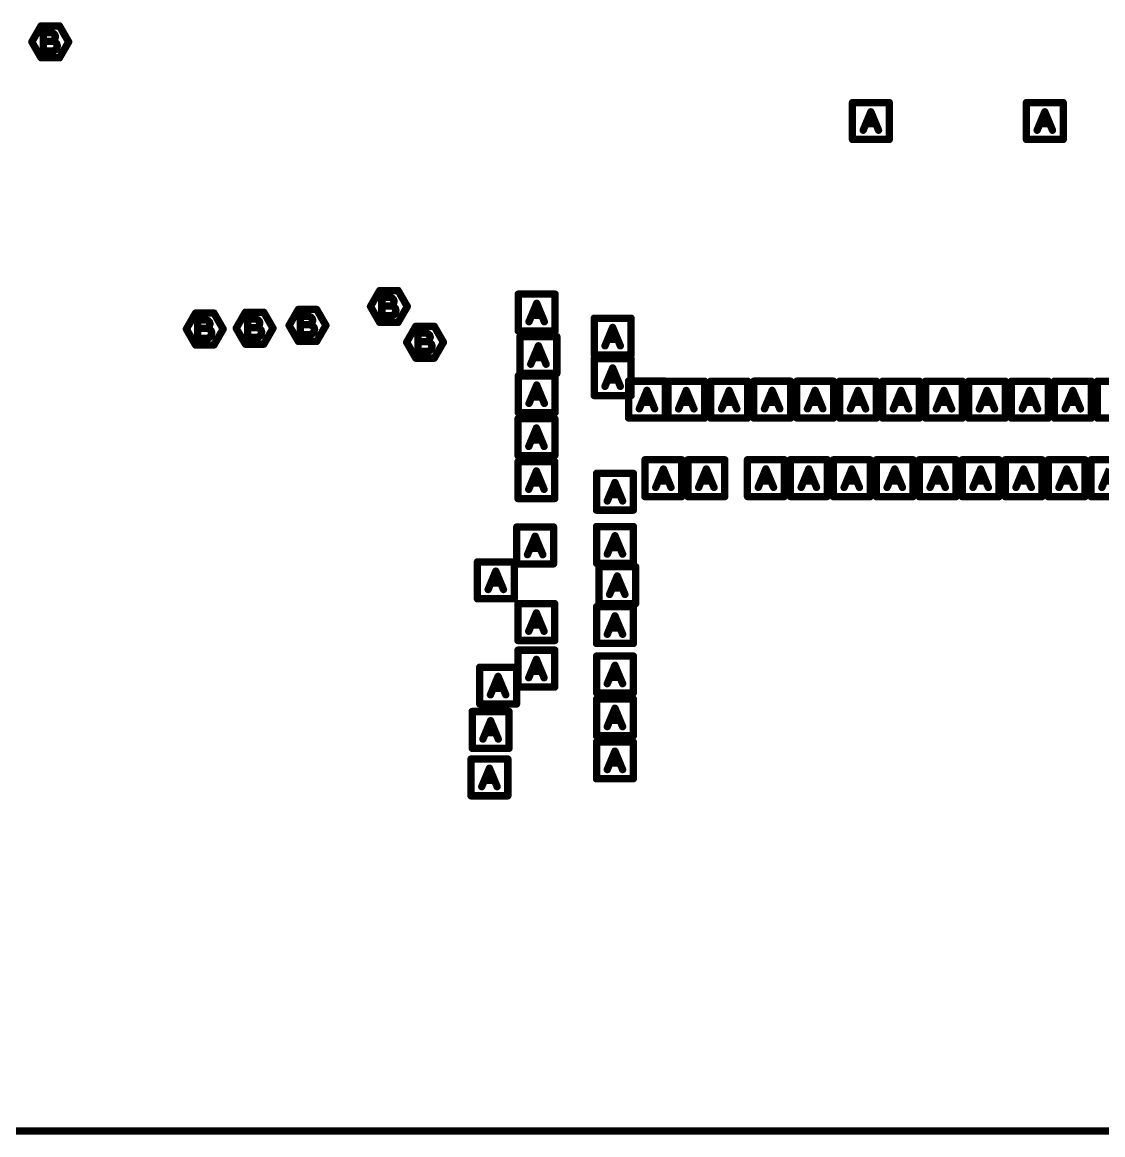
# Model space of a CAD drawing. Extents: x -14.2 to 19.9, y -5.2 to 16.9.
# Drawn here: x 2.418 to 3.299, y -0.003 to 0.904 of the extents above; entities that cross this region are included whole.
import ezdxf

# ---------------------------------------------------------------- set-up
doc = ezdxf.new("R2010")
doc.units = 0
doc.layers.get('0').update_dxf_attribs({"linetype": 'CONTINUOUS'})
doc.layers.add('FAB', color=2, linetype='CONTINUOUS')

# ---------------------------------------------------------------- blocks, each defined once
blk = doc.blocks.new('ROUND_1')
at = {"const_width": 0.003}
blk.add_lwpolyline([(-0.0015, 0, 1), (0.0015, 0, 1)], format="xyb", close=True, dxfattribs=at)

msp = doc.modelspace()

# ---------------------------------------------------------------- linework, layer by layer
at = {"layer": 'FAB', "const_width": 0.006}
for points in [[(2.42619, 0.88755), (2.43369, 0.90054)], [(2.43369, 0.90054), (2.44869, 0.90054)], [(2.44219, 0.89505), (2.43544, 0.89505)], [(2.43544, 0.89505), (2.43544, 0.88005)], [(2.44394, 0.8943), (2.44219, 0.89505)], [(2.44869, 0.90054), (2.45619, 0.88755)], [(2.43369, 0.87456), (2.42619, 0.88755)], [(2.44319, 0.88805), (2.43544, 0.88805)], [(2.44319, 0.88805), (2.44419, 0.8888)], [(2.44494, 0.88755), (2.44319, 0.88805)], [(2.44494, 0.8933), (2.44394, 0.8943)], [(2.44419, 0.8888), (2.44494, 0.89005)], [(2.44544, 0.8918), (2.44494, 0.8933)], [(2.44494, 0.89005), (2.44544, 0.8918)], [(2.44644, 0.88605), (2.44494, 0.88755)], [(2.44694, 0.8843), (2.44644, 0.88605)], [(2.45619, 0.88755), (2.44869, 0.87456)], [(2.43544, 0.88005), (2.44369, 0.88005)], [(2.44369, 0.88005), (2.44544, 0.88105)], [(2.44544, 0.88105), (2.44644, 0.88255)], [(2.44644, 0.88255), (2.44694, 0.8843)], [(2.44869, 0.87456), (2.43369, 0.87456)], [(3.09485, 0.80805), (3.09485, 0.83805)], [(3.09485, 0.83805), (3.12485, 0.83805)], [(3.12485, 0.83805), (3.12485, 0.80805)], [(3.23658, 0.80805), (3.23658, 0.83805)], [(3.23658, 0.83805), (3.26658, 0.83805)], [(3.26658, 0.83805), (3.26658, 0.80805)], [(3.1036, 0.81555), (3.10985, 0.83055)], [(3.10985, 0.83055), (3.1161, 0.81555)], [(3.24533, 0.81555), (3.25158, 0.83055)], [(3.25158, 0.83055), (3.25783, 0.81555)], [(3.11385, 0.8208), (3.10585, 0.8208)], [(3.25558, 0.8208), (3.24758, 0.8208)], [(3.12485, 0.80805), (3.09485, 0.80805)], [(3.26658, 0.80805), (3.23658, 0.80805)], [(2.70212, 0.67194), (2.70962, 0.68493)], [(2.70962, 0.68493), (2.72462, 0.68493)], [(2.71812, 0.67944), (2.71137, 0.67944)], [(2.71137, 0.67944), (2.71137, 0.66444)], [(2.71987, 0.67869), (2.71812, 0.67944)], [(2.72087, 0.67769), (2.71987, 0.67869)], [(2.72137, 0.67619), (2.72087, 0.67769)], [(2.72462, 0.68493), (2.73212, 0.67194)], [(2.82255, 0.65201), (2.82255, 0.68201)], [(2.82255, 0.68201), (2.85255, 0.68201)], [(2.85255, 0.68201), (2.85255, 0.65201)], [(2.6358, 0.6565), (2.6433, 0.66949)], [(2.6433, 0.66949), (2.6583, 0.66949)], [(2.6583, 0.66949), (2.6658, 0.6565)], [(2.70962, 0.65895), (2.70212, 0.67194)], [(2.71912, 0.67244), (2.71137, 0.67244)], [(2.71912, 0.67244), (2.72012, 0.67319)], [(2.72087, 0.67194), (2.71912, 0.67244)], [(2.72012, 0.67319), (2.72087, 0.67444)], [(2.72087, 0.67444), (2.72137, 0.67619)], [(2.72237, 0.67044), (2.72087, 0.67194)], [(2.72287, 0.66869), (2.72237, 0.67044)], [(2.72237, 0.66694), (2.72287, 0.66869)], [(2.73212, 0.67194), (2.72462, 0.65895)], [(2.8313, 0.65951), (2.83755, 0.67451)], [(2.83755, 0.67451), (2.8438, 0.65951)], [(2.55209, 0.65355), (2.55959, 0.66654)], [(2.55959, 0.66654), (2.57459, 0.66654)], [(2.56809, 0.66105), (2.56134, 0.66105)], [(2.56134, 0.66105), (2.56134, 0.64605)], [(2.56984, 0.6603), (2.56809, 0.66105)], [(2.57084, 0.6593), (2.56984, 0.6603)], [(2.57134, 0.6578), (2.57084, 0.6593)], [(2.57459, 0.66654), (2.58209, 0.65355)], [(2.5927, 0.6542), (2.6002, 0.66719)], [(2.6002, 0.66719), (2.6152, 0.66719)], [(2.6087, 0.6617), (2.60195, 0.6617)], [(2.60195, 0.6617), (2.60195, 0.6467)], [(2.61045, 0.66095), (2.6087, 0.6617)], [(2.61145, 0.65995), (2.61045, 0.66095)], [(2.61195, 0.65845), (2.61145, 0.65995)], [(2.6152, 0.66719), (2.6227, 0.6542)], [(2.6518, 0.664), (2.64505, 0.664)], [(2.64505, 0.664), (2.64505, 0.649)], [(2.65355, 0.66325), (2.6518, 0.664)], [(2.65455, 0.66225), (2.65355, 0.66325)], [(2.6538, 0.65775), (2.65455, 0.659)], [(2.65505, 0.66075), (2.65455, 0.66225)], [(2.65455, 0.659), (2.65505, 0.66075)], [(2.72462, 0.65895), (2.70962, 0.65895)], [(2.71137, 0.66444), (2.71962, 0.66444)], [(2.71962, 0.66444), (2.72137, 0.66544)], [(2.72137, 0.66544), (2.72237, 0.66694)], [(2.84155, 0.66476), (2.83355, 0.66476)], [(2.88446, 0.63237), (2.88446, 0.66237)], [(2.88446, 0.66237), (2.91446, 0.66237)], [(2.91446, 0.66237), (2.91446, 0.63237)], [(2.55959, 0.64056), (2.55209, 0.65355)], [(2.56909, 0.65405), (2.56134, 0.65405)], [(2.56909, 0.65405), (2.57009, 0.6548)], [(2.57084, 0.65355), (2.56909, 0.65405)], [(2.57009, 0.6548), (2.57084, 0.65605)], [(2.57084, 0.65605), (2.57134, 0.6578)], [(2.57234, 0.65205), (2.57084, 0.65355)], [(2.57284, 0.6503), (2.57234, 0.65205)], [(2.57234, 0.64855), (2.57284, 0.6503)], [(2.58209, 0.65355), (2.57459, 0.64056)], [(2.6002, 0.64121), (2.5927, 0.6542)], [(2.6097, 0.6547), (2.60195, 0.6547)], [(2.6097, 0.6547), (2.6107, 0.65545)], [(2.61145, 0.6542), (2.6097, 0.6547)], [(2.6107, 0.65545), (2.61145, 0.6567)], [(2.61145, 0.6567), (2.61195, 0.65845)], [(2.61295, 0.6527), (2.61145, 0.6542)], [(2.61345, 0.65095), (2.61295, 0.6527)], [(2.61295, 0.6492), (2.61345, 0.65095)], [(2.6227, 0.6542), (2.6152, 0.64121)], [(2.6433, 0.64351), (2.6358, 0.6565)], [(2.6528, 0.657), (2.64505, 0.657)], [(2.6528, 0.657), (2.6538, 0.65775)], [(2.65455, 0.6565), (2.6528, 0.657)], [(2.6533, 0.649), (2.65505, 0.65)], [(2.65605, 0.655), (2.65455, 0.6565)], [(2.65505, 0.65), (2.65605, 0.6515)], [(2.65655, 0.65325), (2.65605, 0.655)], [(2.65605, 0.6515), (2.65655, 0.65325)], [(2.6658, 0.6565), (2.6583, 0.64351)], [(2.73156, 0.6428), (2.73906, 0.65579)], [(2.73906, 0.65579), (2.75406, 0.65579)], [(2.74756, 0.6503), (2.74081, 0.6503)], [(2.74081, 0.6503), (2.74081, 0.6353)], [(2.74931, 0.64955), (2.74756, 0.6503)], [(2.75406, 0.65579), (2.76156, 0.6428)], [(2.85255, 0.65201), (2.82255, 0.65201)], [(2.89321, 0.63987), (2.89946, 0.65487)], [(2.89946, 0.65487), (2.90571, 0.63987)], [(2.56134, 0.64605), (2.56959, 0.64605)], [(2.56959, 0.64605), (2.57134, 0.64705)], [(2.57134, 0.64705), (2.57234, 0.64855)], [(2.6152, 0.64121), (2.6002, 0.64121)], [(2.60195, 0.6467), (2.6102, 0.6467)], [(2.6102, 0.6467), (2.61195, 0.6477)], [(2.61195, 0.6477), (2.61295, 0.6492)], [(2.6583, 0.64351), (2.6433, 0.64351)], [(2.64505, 0.649), (2.6533, 0.649)], [(2.73906, 0.62981), (2.73156, 0.6428)], [(2.74856, 0.6433), (2.74081, 0.6433)], [(2.74856, 0.6433), (2.74956, 0.64405)], [(2.75031, 0.6428), (2.74856, 0.6433)], [(2.75031, 0.64855), (2.74931, 0.64955)], [(2.74956, 0.64405), (2.75031, 0.6453)], [(2.75081, 0.64705), (2.75031, 0.64855)], [(2.75031, 0.6453), (2.75081, 0.64705)], [(2.75181, 0.6413), (2.75031, 0.6428)], [(2.75231, 0.63955), (2.75181, 0.6413)], [(2.76156, 0.6428), (2.75406, 0.62981)], [(2.82396, 0.61739), (2.82396, 0.64739)], [(2.82396, 0.64739), (2.85396, 0.64739)], [(2.85396, 0.64739), (2.85396, 0.61739)], [(2.90346, 0.64512), (2.89546, 0.64512)], [(2.57459, 0.64056), (2.55959, 0.64056)], [(2.74081, 0.6353), (2.74906, 0.6353)], [(2.74906, 0.6353), (2.75081, 0.6363)], [(2.75081, 0.6363), (2.75181, 0.6378)], [(2.75181, 0.6378), (2.75231, 0.63955)], [(2.83271, 0.62489), (2.83896, 0.63989)], [(2.83896, 0.63989), (2.84521, 0.62489)], [(2.91446, 0.63237), (2.88446, 0.63237)], [(2.75406, 0.62981), (2.73906, 0.62981)], [(2.84296, 0.63014), (2.83496, 0.63014)], [(2.88446, 0.59935), (2.88446, 0.62935)], [(2.88446, 0.62935), (2.91446, 0.62935)], [(2.91446, 0.62935), (2.91446, 0.59935)], [(2.82255, 0.58542), (2.82255, 0.61542)], [(2.82255, 0.61542), (2.85255, 0.61542)], [(2.85396, 0.61739), (2.82396, 0.61739)], [(2.85255, 0.61542), (2.85255, 0.58542)], [(2.89321, 0.60685), (2.89946, 0.62185)], [(2.89946, 0.62185), (2.90571, 0.60685)], [(2.8313, 0.59292), (2.83755, 0.60792)], [(2.83755, 0.60792), (2.8438, 0.59292)], [(2.90346, 0.6121), (2.89546, 0.6121)], [(2.91241, 0.58108), (2.91241, 0.61108)], [(2.91241, 0.61108), (2.94241, 0.61108)], [(2.94241, 0.61108), (2.94241, 0.58108)], [(2.94441, 0.58099), (2.94441, 0.61099)], [(2.94441, 0.61099), (2.97441, 0.61099)], [(2.97441, 0.61099), (2.97441, 0.58099)], [(2.97941, 0.58099), (2.97941, 0.61099)], [(2.97941, 0.61099), (3.00941, 0.61099)], [(3.00941, 0.61099), (3.00941, 0.58099)], [(3.01441, 0.58106), (3.01441, 0.61106)], [(3.01441, 0.61106), (3.04441, 0.61106)], [(3.04441, 0.61106), (3.04441, 0.58106)], [(3.04941, 0.58106), (3.04941, 0.61106)], [(3.04941, 0.61106), (3.07941, 0.61106)], [(3.07941, 0.61106), (3.07941, 0.58106)], [(3.08441, 0.58099), (3.08441, 0.61099)], [(3.08441, 0.61099), (3.11441, 0.61099)], [(3.11441, 0.61099), (3.11441, 0.58099)], [(3.11941, 0.58099), (3.11941, 0.61099)], [(3.11941, 0.61099), (3.14941, 0.61099)], [(3.14941, 0.61099), (3.14941, 0.58099)], [(3.15441, 0.58099), (3.15441, 0.61099)], [(3.15441, 0.61099), (3.18441, 0.61099)], [(3.18441, 0.61099), (3.18441, 0.58099)], [(3.18941, 0.58099), (3.18941, 0.61099)], [(3.18941, 0.61099), (3.21941, 0.61099)], [(3.21941, 0.61099), (3.21941, 0.58099)], [(3.22441, 0.58099), (3.22441, 0.61099)], [(3.22441, 0.61099), (3.25441, 0.61099)], [(3.25441, 0.61099), (3.25441, 0.58099)], [(3.25941, 0.58099), (3.25941, 0.61099)], [(3.25941, 0.61099), (3.28941, 0.61099)], [(3.28941, 0.61099), (3.28941, 0.58099)], [(3.29441, 0.58099), (3.29441, 0.61099)], [(3.29441, 0.61099), (3.32441, 0.61099)], [(2.84155, 0.59817), (2.83355, 0.59817)], [(2.91446, 0.59935), (2.88446, 0.59935)], [(2.92116, 0.58858), (2.92741, 0.60358)], [(2.92741, 0.60358), (2.93366, 0.58858)], [(2.95316, 0.58849), (2.95941, 0.60349)], [(2.95941, 0.60349), (2.96566, 0.58849)], [(2.98816, 0.58849), (2.99441, 0.60349)], [(2.99441, 0.60349), (3.00066, 0.58849)], [(3.02316, 0.58856), (3.02941, 0.60356)], [(3.02941, 0.60356), (3.03566, 0.58856)], [(3.05816, 0.58856), (3.06441, 0.60356)], [(3.06441, 0.60356), (3.07066, 0.58856)], [(3.09316, 0.58849), (3.09941, 0.60349)], [(3.09941, 0.60349), (3.10566, 0.58849)], [(3.12816, 0.58849), (3.13441, 0.60349)], [(3.13441, 0.60349), (3.14066, 0.58849)], [(3.16316, 0.58849), (3.16941, 0.60349)], [(3.16941, 0.60349), (3.17566, 0.58849)], [(3.19816, 0.58849), (3.20441, 0.60349)], [(3.20441, 0.60349), (3.21066, 0.58849)], [(3.23316, 0.58849), (3.23941, 0.60349)], [(3.23941, 0.60349), (3.24566, 0.58849)], [(3.26816, 0.58849), (3.27441, 0.60349)], [(3.27441, 0.60349), (3.28066, 0.58849)], [(2.93141, 0.59383), (2.92341, 0.59383)], [(2.96341, 0.59374), (2.95541, 0.59374)], [(2.99841, 0.59374), (2.99041, 0.59374)], [(3.03341, 0.59381), (3.02541, 0.59381)], [(3.06841, 0.59381), (3.06041, 0.59381)], [(3.10341, 0.59374), (3.09541, 0.59374)], [(3.13841, 0.59374), (3.13041, 0.59374)], [(3.17341, 0.59374), (3.16541, 0.59374)], [(3.20841, 0.59374), (3.20041, 0.59374)], [(3.24341, 0.59374), (3.23541, 0.59374)], [(3.27841, 0.59374), (3.27041, 0.59374)], [(2.82236, 0.55042), (2.82236, 0.58042)], [(2.82236, 0.58042), (2.85236, 0.58042)], [(2.85255, 0.58542), (2.82255, 0.58542)], [(2.85236, 0.58042), (2.85236, 0.55042)], [(2.94241, 0.58108), (2.91241, 0.58108)], [(2.97441, 0.58099), (2.94441, 0.58099)], [(3.00941, 0.58099), (2.97941, 0.58099)], [(3.04441, 0.58106), (3.01441, 0.58106)], [(3.07941, 0.58106), (3.04941, 0.58106)], [(3.11441, 0.58099), (3.08441, 0.58099)], [(3.14941, 0.58099), (3.11941, 0.58099)], [(3.18441, 0.58099), (3.15441, 0.58099)], [(3.21941, 0.58099), (3.18941, 0.58099)], [(3.25441, 0.58099), (3.22441, 0.58099)], [(3.28941, 0.58099), (3.25941, 0.58099)], [(3.32441, 0.58099), (3.29441, 0.58099)], [(2.83111, 0.55792), (2.83736, 0.57292)], [(2.83736, 0.57292), (2.84361, 0.55792)], [(2.84136, 0.56317), (2.83336, 0.56317)], [(2.85236, 0.55042), (2.82236, 0.55042)], [(2.82232, 0.51542), (2.82232, 0.54542)], [(2.82232, 0.54542), (2.85232, 0.54542)], [(2.85232, 0.54542), (2.85232, 0.51542)], [(2.92577, 0.51699), (2.92577, 0.54699)], [(2.92577, 0.54699), (2.95577, 0.54699)], [(2.95577, 0.54699), (2.95577, 0.51699)], [(2.96077, 0.51699), (2.96077, 0.54699)], [(2.96077, 0.54699), (2.99077, 0.54699)], [(2.99077, 0.54699), (2.99077, 0.51699)], [(3.0093, 0.51706), (3.0093, 0.54706)], [(3.0093, 0.54706), (3.0393, 0.54706)], [(3.0393, 0.54706), (3.0393, 0.51706)], [(3.0443, 0.51706), (3.0443, 0.54706)], [(3.0443, 0.54706), (3.0743, 0.54706)], [(3.0743, 0.54706), (3.0743, 0.51706)], [(3.0793, 0.51699), (3.0793, 0.54699)], [(3.0793, 0.54699), (3.1093, 0.54699)], [(3.1093, 0.54699), (3.1093, 0.51699)], [(3.1143, 0.51699), (3.1143, 0.54699)], [(3.1143, 0.54699), (3.1443, 0.54699)], [(3.1443, 0.54699), (3.1443, 0.51699)], [(3.1493, 0.51699), (3.1493, 0.54699)], [(3.1493, 0.54699), (3.1793, 0.54699)], [(3.1793, 0.54699), (3.1793, 0.51699)], [(3.1843, 0.51699), (3.1843, 0.54699)], [(3.1843, 0.54699), (3.2143, 0.54699)], [(3.2143, 0.54699), (3.2143, 0.51699)], [(3.2193, 0.51699), (3.2193, 0.54699)], [(3.2193, 0.54699), (3.2493, 0.54699)], [(3.2493, 0.54699), (3.2493, 0.51699)], [(3.2543, 0.51699), (3.2543, 0.54699)], [(3.2543, 0.54699), (3.2843, 0.54699)], [(3.2843, 0.54699), (3.2843, 0.51699)], [(3.2893, 0.51699), (3.2893, 0.54699)], [(3.2893, 0.54699), (3.3193, 0.54699)], [(2.83107, 0.52292), (2.83732, 0.53792)], [(2.83732, 0.53792), (2.84357, 0.52292)], [(2.88632, 0.50596), (2.88632, 0.53596)], [(2.88632, 0.53596), (2.91632, 0.53596)], [(2.91632, 0.53596), (2.91632, 0.50596)], [(2.93452, 0.52449), (2.94077, 0.53949)], [(2.94077, 0.53949), (2.94702, 0.52449)], [(2.96952, 0.52449), (2.97577, 0.53949)], [(2.97577, 0.53949), (2.98202, 0.52449)], [(3.01805, 0.52456), (3.0243, 0.53956)], [(3.0243, 0.53956), (3.03055, 0.52456)], [(3.05305, 0.52456), (3.0593, 0.53956)], [(3.0593, 0.53956), (3.06555, 0.52456)], [(3.08805, 0.52449), (3.0943, 0.53949)], [(3.0943, 0.53949), (3.10055, 0.52449)], [(3.12305, 0.52449), (3.1293, 0.53949)], [(3.1293, 0.53949), (3.13555, 0.52449)], [(3.15805, 0.52449), (3.1643, 0.53949)], [(3.1643, 0.53949), (3.17055, 0.52449)], [(3.19305, 0.52449), (3.1993, 0.53949)], [(3.1993, 0.53949), (3.20555, 0.52449)], [(3.22805, 0.52449), (3.2343, 0.53949)], [(3.2343, 0.53949), (3.24055, 0.52449)], [(3.26305, 0.52449), (3.2693, 0.53949)], [(3.2693, 0.53949), (3.27555, 0.52449)], [(3.29805, 0.52449), (3.3043, 0.53949)], [(2.84132, 0.52817), (2.83332, 0.52817)], [(2.89507, 0.51346), (2.90132, 0.52846)], [(2.90132, 0.52846), (2.90757, 0.51346)], [(2.94477, 0.52974), (2.93677, 0.52974)], [(2.97977, 0.52974), (2.97177, 0.52974)], [(3.0283, 0.52981), (3.0203, 0.52981)], [(3.0633, 0.52981), (3.0553, 0.52981)], [(3.0983, 0.52974), (3.0903, 0.52974)], [(3.1333, 0.52974), (3.1253, 0.52974)], [(3.1683, 0.52974), (3.1603, 0.52974)], [(3.2033, 0.52974), (3.1953, 0.52974)], [(3.2383, 0.52974), (3.2303, 0.52974)], [(3.2733, 0.52974), (3.2653, 0.52974)], [(3.3083, 0.52974), (3.3003, 0.52974)], [(2.85232, 0.51542), (2.82232, 0.51542)], [(2.90532, 0.51871), (2.89732, 0.51871)], [(2.95577, 0.51699), (2.92577, 0.51699)], [(2.99077, 0.51699), (2.96077, 0.51699)], [(3.0393, 0.51706), (3.0093, 0.51706)], [(3.0743, 0.51706), (3.0443, 0.51706)], [(3.1093, 0.51699), (3.0793, 0.51699)], [(3.1443, 0.51699), (3.1143, 0.51699)], [(3.1793, 0.51699), (3.1493, 0.51699)], [(3.2143, 0.51699), (3.1843, 0.51699)], [(3.2493, 0.51699), (3.2193, 0.51699)], [(3.2843, 0.51699), (3.2543, 0.51699)], [(3.3193, 0.51699), (3.2893, 0.51699)], [(2.91632, 0.50596), (2.88632, 0.50596)], [(2.8213, 0.4622), (2.8213, 0.4922)], [(2.8213, 0.4922), (2.8513, 0.4922)], [(2.8513, 0.4922), (2.8513, 0.4622)], [(2.88632, 0.46262), (2.88632, 0.49262)], [(2.88632, 0.49262), (2.91632, 0.49262)], [(2.91632, 0.49262), (2.91632, 0.46262)], [(2.83005, 0.4697), (2.8363, 0.4847)], [(2.8363, 0.4847), (2.84255, 0.4697)], [(2.89507, 0.47012), (2.90132, 0.48512)], [(2.90132, 0.48512), (2.90757, 0.47012)], [(2.8403, 0.47495), (2.8323, 0.47495)], [(2.90532, 0.47537), (2.89732, 0.47537)], [(2.78926, 0.43377), (2.78926, 0.46377)], [(2.78926, 0.46377), (2.81926, 0.46377)], [(2.81926, 0.46377), (2.81926, 0.43377)], [(2.8513, 0.4622), (2.8213, 0.4622)], [(2.91632, 0.46262), (2.88632, 0.46262)], [(2.8882, 0.4298), (2.8882, 0.4598)], [(2.8882, 0.4598), (2.9182, 0.4598)], [(2.9182, 0.4598), (2.9182, 0.4298)], [(2.79801, 0.44127), (2.80426, 0.45627)], [(2.80426, 0.45627), (2.81051, 0.44127)], [(2.89695, 0.4373), (2.9032, 0.4523)], [(2.9032, 0.4523), (2.90945, 0.4373)], [(2.80826, 0.44652), (2.80026, 0.44652)], [(2.9072, 0.44255), (2.8992, 0.44255)], [(2.81926, 0.43377), (2.78926, 0.43377)], [(2.82232, 0.39974), (2.82232, 0.42974)], [(2.82232, 0.42974), (2.85232, 0.42974)], [(2.85232, 0.42974), (2.85232, 0.39974)], [(2.88632, 0.39732), (2.88632, 0.42732)], [(2.88632, 0.42732), (2.91632, 0.42732)], [(2.9182, 0.4298), (2.8882, 0.4298)], [(2.91632, 0.42732), (2.91632, 0.39732)], [(2.83107, 0.40724), (2.83732, 0.42224)], [(2.83732, 0.42224), (2.84357, 0.40724)], [(2.89507, 0.40482), (2.90132, 0.41982)], [(2.90132, 0.41982), (2.90757, 0.40482)], [(2.84132, 0.41249), (2.83332, 0.41249)], [(2.90532, 0.41007), (2.89732, 0.41007)], [(2.85232, 0.39974), (2.82232, 0.39974)], [(2.91632, 0.39732), (2.88632, 0.39732)], [(2.82232, 0.36188), (2.82232, 0.39188)], [(2.82232, 0.39188), (2.85232, 0.39188)], [(2.85232, 0.39188), (2.85232, 0.36188)], [(2.88632, 0.35707), (2.88632, 0.38707)], [(2.88632, 0.38707), (2.91632, 0.38707)], [(2.91632, 0.38707), (2.91632, 0.35707)], [(2.79112, 0.348), (2.79112, 0.378)], [(2.79112, 0.378), (2.82112, 0.378)], [(2.82112, 0.378), (2.82112, 0.348)], [(2.83107, 0.36938), (2.83732, 0.38438)], [(2.83732, 0.38438), (2.84357, 0.36938)], [(2.89507, 0.36457), (2.90132, 0.37957)], [(2.90132, 0.37957), (2.90757, 0.36457)], [(2.79987, 0.3555), (2.80612, 0.3705)], [(2.80612, 0.3705), (2.81237, 0.3555)], [(2.84132, 0.37463), (2.83332, 0.37463)], [(2.90532, 0.36982), (2.89732, 0.36982)], [(2.81012, 0.36075), (2.80212, 0.36075)], [(2.85232, 0.36188), (2.82232, 0.36188)], [(2.91632, 0.35707), (2.88632, 0.35707)], [(2.88632, 0.32207), (2.88632, 0.35207)], [(2.88632, 0.35207), (2.91632, 0.35207)], [(2.91632, 0.35207), (2.91632, 0.32207)], [(2.785, 0.3119), (2.785, 0.3419)], [(2.785, 0.3419), (2.815, 0.3419)], [(2.82112, 0.348), (2.79112, 0.348)], [(2.815, 0.3419), (2.815, 0.3119)], [(2.89507, 0.32957), (2.90132, 0.34457)], [(2.90132, 0.34457), (2.90757, 0.32957)], [(2.79375, 0.3194), (2.8, 0.3344)], [(2.8, 0.3344), (2.80625, 0.3194)], [(2.90532, 0.33482), (2.89732, 0.33482)], [(2.804, 0.32465), (2.796, 0.32465)], [(2.91632, 0.32207), (2.88632, 0.32207)], [(2.88632, 0.28707), (2.88632, 0.31707)], [(2.88632, 0.31707), (2.91632, 0.31707)], [(2.91632, 0.31707), (2.91632, 0.28707)], [(2.815, 0.3119), (2.785, 0.3119)], [(2.89507, 0.29457), (2.90132, 0.30957)], [(2.90132, 0.30957), (2.90757, 0.29457)], [(2.78405, 0.27316), (2.78405, 0.30316)], [(2.78405, 0.30316), (2.81405, 0.30316)], [(2.81405, 0.30316), (2.81405, 0.27316)], [(2.90532, 0.29982), (2.89732, 0.29982)], [(2.7928, 0.28066), (2.79905, 0.29566)], [(2.79905, 0.29566), (2.8053, 0.28066)], [(2.80305, 0.28591), (2.79505, 0.28591)], [(2.91632, 0.28707), (2.88632, 0.28707)], [(2.81405, 0.27316), (2.78405, 0.27316)], [(0, 0), (4.5276, 0)]]:
    msp.add_lwpolyline(points, dxfattribs=at)

# ---------------------------------------------------------------- block references
at = {"layer": 'FAB'}
for p in [(2.43369, 0.90054), (2.43369, 0.90054), (2.43544, 0.89505), (2.43544, 0.89505), (2.44219, 0.89505), (2.44219, 0.89505), (2.44869, 0.90054), (2.44869, 0.90054), (2.42619, 0.88755), (2.42619, 0.88755), (2.43544, 0.88805), (2.44319, 0.88805), (2.44319, 0.88805), (2.44319, 0.88805), (2.44394, 0.8943), (2.44394, 0.8943), (2.44419, 0.8888), (2.44419, 0.8888), (2.44494, 0.8933), (2.44494, 0.8933), (2.44494, 0.89005), (2.44494, 0.89005), (2.44494, 0.88755), (2.44494, 0.88755), (2.44544, 0.8918), (2.44544, 0.8918), (2.44644, 0.88605), (2.44644, 0.88605), (2.45619, 0.88755), (2.45619, 0.88755), (2.43544, 0.88005), (2.43544, 0.88005), (2.44369, 0.88005), (2.44369, 0.88005), (2.44544, 0.88105), (2.44544, 0.88105), (2.44644, 0.88255), (2.44644, 0.88255), (2.44694, 0.8843), (2.44694, 0.8843), (2.43369, 0.87456), (2.43369, 0.87456), (2.44869, 0.87456), (2.44869, 0.87456), (3.09485, 0.83805), (3.09485, 0.83805), (3.12485, 0.83805), (3.12485, 0.83805), (3.23658, 0.83805), (3.23658, 0.83805), (3.26658, 0.83805), (3.26658, 0.83805), (3.10985, 0.83055), (3.10985, 0.83055), (3.25158, 0.83055), (3.25158, 0.83055), (3.1036, 0.81555), (3.10585, 0.8208), (3.11385, 0.8208), (3.1161, 0.81555), (3.24533, 0.81555), (3.24758, 0.8208), (3.25558, 0.8208), (3.25783, 0.81555), (3.09485, 0.80805), (3.09485, 0.80805), (3.12485, 0.80805), (3.12485, 0.80805), (3.23658, 0.80805), (3.23658, 0.80805), (3.26658, 0.80805), (3.26658, 0.80805), (2.70962, 0.68493), (2.70962, 0.68493), (2.71137, 0.67944), (2.71137, 0.67944), (2.71812, 0.67944), (2.71812, 0.67944), (2.71987, 0.67869), (2.71987, 0.67869), (2.72087, 0.67769), (2.72087, 0.67769), (2.72462, 0.68493), (2.72462, 0.68493), (2.82255, 0.68201), (2.82255, 0.68201), (2.85255, 0.68201), (2.85255, 0.68201), (2.6433, 0.66949), (2.6433, 0.66949), (2.6583, 0.66949), (2.6583, 0.66949), (2.70212, 0.67194), (2.70212, 0.67194), (2.71137, 0.67244), (2.71912, 0.67244), (2.71912, 0.67244), (2.71912, 0.67244), (2.72012, 0.67319), (2.72012, 0.67319), (2.72087, 0.67444), (2.72087, 0.67444), (2.72087, 0.67194), (2.72087, 0.67194), (2.72137, 0.67619), (2.72137, 0.67619), (2.72237, 0.67044), (2.72237, 0.67044), (2.72287, 0.66869), (2.72287, 0.66869), (2.73212, 0.67194), (2.73212, 0.67194), (2.83755, 0.67451), (2.83755, 0.67451), (2.55959, 0.66654), (2.55959, 0.66654), (2.56134, 0.66105), (2.56134, 0.66105), (2.56809, 0.66105), (2.56809, 0.66105), (2.56984, 0.6603), (2.56984, 0.6603), (2.57084, 0.6593), (2.57084, 0.6593), (2.57459, 0.66654), (2.57459, 0.66654), (2.6002, 0.66719), (2.6002, 0.66719), (2.60195, 0.6617), (2.60195, 0.6617), (2.6087, 0.6617), (2.6087, 0.6617), (2.61045, 0.66095), (2.61045, 0.66095), (2.61145, 0.65995), (2.61145, 0.65995), (2.6152, 0.66719), (2.6152, 0.66719), (2.64505, 0.664), (2.64505, 0.664), (2.6518, 0.664), (2.6518, 0.664), (2.65355, 0.66325), (2.65355, 0.66325), (2.65455, 0.66225), (2.65455, 0.66225), (2.65455, 0.659), (2.65455, 0.659), (2.65505, 0.66075), (2.65505, 0.66075), (2.70962, 0.65895), (2.70962, 0.65895), (2.71137, 0.66444), (2.71137, 0.66444), (2.71962, 0.66444), (2.71962, 0.66444), (2.72137, 0.66544), (2.72137, 0.66544), (2.72237, 0.66694), (2.72237, 0.66694), (2.72462, 0.65895), (2.72462, 0.65895), (2.8313, 0.65951), (2.83355, 0.66476), (2.84155, 0.66476), (2.8438, 0.65951), (2.88446, 0.66237), (2.88446, 0.66237), (2.91446, 0.66237), (2.91446, 0.66237), (2.55209, 0.65355), (2.55209, 0.65355), (2.56134, 0.65405), (2.56909, 0.65405), (2.56909, 0.65405), (2.56909, 0.65405), (2.57009, 0.6548), (2.57009, 0.6548), (2.57084, 0.65605), (2.57084, 0.65605), (2.57084, 0.65355), (2.57084, 0.65355), (2.57134, 0.6578), (2.57134, 0.6578), (2.57234, 0.65205), (2.57234, 0.65205), (2.57284, 0.6503), (2.57284, 0.6503), (2.58209, 0.65355), (2.58209, 0.65355), (2.5927, 0.6542), (2.5927, 0.6542), (2.60195, 0.6547), (2.6097, 0.6547), (2.6097, 0.6547), (2.6097, 0.6547), (2.6107, 0.65545), (2.6107, 0.65545), (2.61145, 0.6567), (2.61145, 0.6567), (2.61145, 0.6542), (2.61145, 0.6542), (2.61195, 0.65845), (2.61195, 0.65845), (2.61295, 0.6527), (2.61295, 0.6527), (2.61345, 0.65095), (2.61345, 0.65095), (2.6227, 0.6542), (2.6227, 0.6542), (2.6358, 0.6565), (2.6358, 0.6565), (2.64505, 0.657), (2.6528, 0.657), (2.6528, 0.657), (2.6528, 0.657), (2.6538, 0.65775), (2.6538, 0.65775), (2.65455, 0.6565), (2.65455, 0.6565), (2.65505, 0.65), (2.65505, 0.65), (2.65605, 0.655), (2.65605, 0.655), (2.65605, 0.6515), (2.65605, 0.6515), (2.65655, 0.65325), (2.65655, 0.65325), (2.6658, 0.6565), (2.6658, 0.6565), (2.73906, 0.65579), (2.73906, 0.65579), (2.74081, 0.6503), (2.74081, 0.6503), (2.74756, 0.6503), (2.74756, 0.6503), (2.75406, 0.65579), (2.75406, 0.65579), (2.82255, 0.65201), (2.82255, 0.65201), (2.85255, 0.65201), (2.85255, 0.65201), (2.89946, 0.65487), (2.89946, 0.65487), (2.56134, 0.64605), (2.56134, 0.64605), (2.56959, 0.64605), (2.56959, 0.64605), (2.57134, 0.64705), (2.57134, 0.64705), (2.57234, 0.64855), (2.57234, 0.64855), (2.6002, 0.64121), (2.6002, 0.64121), (2.60195, 0.6467), (2.60195, 0.6467), (2.6102, 0.6467), (2.6102, 0.6467), (2.61195, 0.6477), (2.61195, 0.6477), (2.61295, 0.6492), (2.61295, 0.6492), (2.6152, 0.64121), (2.6152, 0.64121), (2.6433, 0.64351), (2.6433, 0.64351), (2.64505, 0.649), (2.64505, 0.649), (2.6533, 0.649), (2.6533, 0.649), (2.6583, 0.64351), (2.6583, 0.64351), (2.73156, 0.6428), (2.73156, 0.6428), (2.74081, 0.6433), (2.74856, 0.6433), (2.74856, 0.6433), (2.74856, 0.6433), (2.74931, 0.64955), (2.74931, 0.64955), (2.74956, 0.64405), (2.74956, 0.64405), (2.75031, 0.64855), (2.75031, 0.64855), (2.75031, 0.6453), (2.75031, 0.6453), (2.75031, 0.6428), (2.75031, 0.6428), (2.75081, 0.64705), (2.75081, 0.64705), (2.75181, 0.6413), (2.75181, 0.6413), (2.76156, 0.6428), (2.76156, 0.6428), (2.82396, 0.64739), (2.82396, 0.64739), (2.85396, 0.64739), (2.85396, 0.64739), (2.89546, 0.64512), (2.90346, 0.64512), (2.55959, 0.64056), (2.55959, 0.64056), (2.57459, 0.64056), (2.57459, 0.64056), (2.74081, 0.6353), (2.74081, 0.6353), (2.74906, 0.6353), (2.74906, 0.6353), (2.75081, 0.6363), (2.75081, 0.6363), (2.75181, 0.6378), (2.75181, 0.6378), (2.75231, 0.63955), (2.75231, 0.63955), (2.83896, 0.63989), (2.83896, 0.63989), (2.88446, 0.63237), (2.88446, 0.63237), (2.89321, 0.63987), (2.90571, 0.63987), (2.91446, 0.63237), (2.91446, 0.63237), (2.73906, 0.62981), (2.73906, 0.62981), (2.75406, 0.62981), (2.75406, 0.62981), (2.83271, 0.62489), (2.83496, 0.63014), (2.84296, 0.63014), (2.84521, 0.62489), (2.88446, 0.62935), (2.88446, 0.62935), (2.91446, 0.62935), (2.91446, 0.62935), (2.82255, 0.61542), (2.82255, 0.61542), (2.82396, 0.61739), (2.82396, 0.61739), (2.85255, 0.61542), (2.85255, 0.61542), (2.85396, 0.61739), (2.85396, 0.61739), (2.89946, 0.62185), (2.89946, 0.62185), (2.83755, 0.60792), (2.83755, 0.60792), (2.89321, 0.60685), (2.89546, 0.6121), (2.90346, 0.6121), (2.90571, 0.60685), (2.91241, 0.61108), (2.91241, 0.61108), (2.94241, 0.61108), (2.94241, 0.61108), (2.94441, 0.61099), (2.94441, 0.61099), (2.97441, 0.61099), (2.97441, 0.61099), (2.97941, 0.61099), (2.97941, 0.61099), (3.00941, 0.61099), (3.00941, 0.61099), (3.01441, 0.61106), (3.01441, 0.61106), (3.04441, 0.61106), (3.04441, 0.61106), (3.04941, 0.61106), (3.04941, 0.61106), (3.07941, 0.61106), (3.07941, 0.61106), (3.08441, 0.61099), (3.08441, 0.61099), (3.11441, 0.61099), (3.11441, 0.61099), (3.11941, 0.61099), (3.11941, 0.61099), (3.14941, 0.61099), (3.14941, 0.61099), (3.15441, 0.61099), (3.15441, 0.61099), (3.18441, 0.61099), (3.18441, 0.61099), (3.18941, 0.61099), (3.18941, 0.61099), (3.21941, 0.61099), (3.21941, 0.61099), (3.22441, 0.61099), (3.22441, 0.61099), (3.25441, 0.61099), (3.25441, 0.61099), (3.25941, 0.61099), (3.25941, 0.61099), (3.28941, 0.61099), (3.28941, 0.61099), (3.29441, 0.61099), (3.29441, 0.61099), (2.83355, 0.59817), (2.84155, 0.59817), (2.88446, 0.59935), (2.88446, 0.59935), (2.91446, 0.59935), (2.91446, 0.59935), (2.92741, 0.60358), (2.92741, 0.60358), (2.95941, 0.60349), (2.95941, 0.60349), (2.99441, 0.60349), (2.99441, 0.60349), (3.02941, 0.60356), (3.02941, 0.60356), (3.06441, 0.60356), (3.06441, 0.60356), (3.09941, 0.60349), (3.09941, 0.60349), (3.13441, 0.60349), (3.13441, 0.60349), (3.16941, 0.60349), (3.16941, 0.60349), (3.20441, 0.60349), (3.20441, 0.60349), (3.23941, 0.60349), (3.23941, 0.60349), (3.27441, 0.60349), (3.27441, 0.60349), (2.8313, 0.59292), (2.8438, 0.59292), (2.92116, 0.58858), (2.92341, 0.59383), (2.93141, 0.59383), (2.93366, 0.58858), (2.95316, 0.58849), (2.95541, 0.59374), (2.96341, 0.59374), (2.96566, 0.58849), (2.98816, 0.58849), (2.99041, 0.59374), (2.99841, 0.59374), (3.00066, 0.58849), (3.02316, 0.58856), (3.02541, 0.59381), (3.03341, 0.59381), (3.03566, 0.58856), (3.05816, 0.58856), (3.06041, 0.59381), (3.06841, 0.59381), (3.07066, 0.58856), (3.09316, 0.58849), (3.09541, 0.59374), (3.10341, 0.59374), (3.10566, 0.58849), (3.12816, 0.58849), (3.13041, 0.59374), (3.13841, 0.59374), (3.14066, 0.58849), (3.16316, 0.58849), (3.16541, 0.59374), (3.17341, 0.59374), (3.17566, 0.58849), (3.19816, 0.58849), (3.20041, 0.59374), (3.20841, 0.59374), (3.21066, 0.58849), (3.23316, 0.58849), (3.23541, 0.59374), (3.24341, 0.59374), (3.24566, 0.58849), (3.26816, 0.58849), (3.27041, 0.59374), (3.27841, 0.59374), (3.28066, 0.58849), (2.82236, 0.58042), (2.82236, 0.58042), (2.82255, 0.58542), (2.82255, 0.58542), (2.85236, 0.58042), (2.85236, 0.58042), (2.85255, 0.58542), (2.85255, 0.58542), (2.91241, 0.58108), (2.91241, 0.58108), (2.94241, 0.58108), (2.94241, 0.58108), (2.94441, 0.58099), (2.94441, 0.58099), (2.97441, 0.58099), (2.97441, 0.58099), (2.97941, 0.58099), (2.97941, 0.58099), (3.00941, 0.58099), (3.00941, 0.58099), (3.01441, 0.58106), (3.01441, 0.58106), (3.04441, 0.58106), (3.04441, 0.58106), (3.04941, 0.58106), (3.04941, 0.58106), (3.07941, 0.58106), (3.07941, 0.58106), (3.08441, 0.58099), (3.08441, 0.58099), (3.11441, 0.58099), (3.11441, 0.58099), (3.11941, 0.58099), (3.11941, 0.58099), (3.14941, 0.58099), (3.14941, 0.58099), (3.15441, 0.58099), (3.15441, 0.58099), (3.18441, 0.58099), (3.18441, 0.58099), (3.18941, 0.58099), (3.18941, 0.58099), (3.21941, 0.58099), (3.21941, 0.58099), (3.22441, 0.58099), (3.22441, 0.58099), (3.25441, 0.58099), (3.25441, 0.58099), (3.25941, 0.58099), (3.25941, 0.58099), (3.28941, 0.58099), (3.28941, 0.58099), (3.29441, 0.58099), (3.29441, 0.58099), (2.83736, 0.57292), (2.83736, 0.57292), (2.83336, 0.56317), (2.84136, 0.56317), (2.82236, 0.55042), (2.82236, 0.55042), (2.83111, 0.55792), (2.84361, 0.55792), (2.85236, 0.55042), (2.85236, 0.55042), (2.82232, 0.54542), (2.82232, 0.54542), (2.85232, 0.54542), (2.85232, 0.54542), (2.92577, 0.54699), (2.92577, 0.54699), (2.95577, 0.54699), (2.95577, 0.54699), (2.96077, 0.54699), (2.96077, 0.54699), (2.99077, 0.54699), (2.99077, 0.54699), (3.0093, 0.54706), (3.0093, 0.54706), (3.0393, 0.54706), (3.0393, 0.54706), (3.0443, 0.54706), (3.0443, 0.54706), (3.0743, 0.54706), (3.0743, 0.54706), (3.0793, 0.54699), (3.0793, 0.54699), (3.1093, 0.54699), (3.1093, 0.54699), (3.1143, 0.54699), (3.1143, 0.54699), (3.1443, 0.54699), (3.1443, 0.54699), (3.1493, 0.54699), (3.1493, 0.54699), (3.1793, 0.54699), (3.1793, 0.54699), (3.1843, 0.54699), (3.1843, 0.54699), (3.2143, 0.54699), (3.2143, 0.54699), (3.2193, 0.54699), (3.2193, 0.54699), (3.2493, 0.54699), (3.2493, 0.54699), (3.2543, 0.54699), (3.2543, 0.54699), (3.2843, 0.54699), (3.2843, 0.54699), (3.2893, 0.54699), (3.2893, 0.54699), (2.83732, 0.53792), (2.83732, 0.53792), (2.88632, 0.53596), (2.88632, 0.53596), (2.91632, 0.53596), (2.91632, 0.53596), (2.94077, 0.53949), (2.94077, 0.53949), (2.97577, 0.53949), (2.97577, 0.53949), (3.0243, 0.53956), (3.0243, 0.53956), (3.0593, 0.53956), (3.0593, 0.53956), (3.0943, 0.53949), (3.0943, 0.53949), (3.1293, 0.53949), (3.1293, 0.53949), (3.1643, 0.53949), (3.1643, 0.53949), (3.1993, 0.53949), (3.1993, 0.53949), (3.2343, 0.53949), (3.2343, 0.53949), (3.2693, 0.53949), (3.2693, 0.53949), (2.83107, 0.52292), (2.83332, 0.52817), (2.84132, 0.52817), (2.84357, 0.52292), (2.90132, 0.52846), (2.90132, 0.52846), (2.93452, 0.52449), (2.93677, 0.52974), (2.94477, 0.52974), (2.94702, 0.52449), (2.96952, 0.52449), (2.97177, 0.52974), (2.97977, 0.52974), (2.98202, 0.52449), (3.01805, 0.52456), (3.0203, 0.52981), (3.0283, 0.52981), (3.03055, 0.52456), (3.05305, 0.52456), (3.0553, 0.52981), (3.0633, 0.52981), (3.06555, 0.52456), (3.08805, 0.52449), (3.0903, 0.52974), (3.0983, 0.52974), (3.10055, 0.52449), (3.12305, 0.52449), (3.1253, 0.52974), (3.1333, 0.52974), (3.13555, 0.52449), (3.15805, 0.52449), (3.1603, 0.52974), (3.1683, 0.52974), (3.17055, 0.52449), (3.19305, 0.52449), (3.1953, 0.52974), (3.2033, 0.52974), (3.20555, 0.52449), (3.22805, 0.52449), (3.2303, 0.52974), (3.2383, 0.52974), (3.24055, 0.52449), (3.26305, 0.52449), (3.2653, 0.52974), (3.2733, 0.52974), (3.27555, 0.52449), (3.29805, 0.52449), (3.3003, 0.52974), (2.82232, 0.51542), (2.82232, 0.51542), (2.85232, 0.51542), (2.85232, 0.51542), (2.89732, 0.51871), (2.90532, 0.51871), (2.92577, 0.51699), (2.92577, 0.51699), (2.95577, 0.51699), (2.95577, 0.51699), (2.96077, 0.51699), (2.96077, 0.51699), (2.99077, 0.51699), (2.99077, 0.51699), (3.0093, 0.51706), (3.0093, 0.51706), (3.0393, 0.51706), (3.0393, 0.51706), (3.0443, 0.51706), (3.0443, 0.51706), (3.0743, 0.51706), (3.0743, 0.51706), (3.0793, 0.51699), (3.0793, 0.51699), (3.1093, 0.51699), (3.1093, 0.51699), (3.1143, 0.51699), (3.1143, 0.51699), (3.1443, 0.51699), (3.1443, 0.51699), (3.1493, 0.51699), (3.1493, 0.51699), (3.1793, 0.51699), (3.1793, 0.51699), (3.1843, 0.51699), (3.1843, 0.51699), (3.2143, 0.51699), (3.2143, 0.51699), (3.2193, 0.51699), (3.2193, 0.51699), (3.2493, 0.51699), (3.2493, 0.51699), (3.2543, 0.51699), (3.2543, 0.51699), (3.2843, 0.51699), (3.2843, 0.51699), (3.2893, 0.51699), (3.2893, 0.51699), (2.88632, 0.50596), (2.88632, 0.50596), (2.89507, 0.51346), (2.90757, 0.51346), (2.91632, 0.50596), (2.91632, 0.50596), (2.8213, 0.4922), (2.8213, 0.4922), (2.8513, 0.4922), (2.8513, 0.4922), (2.88632, 0.49262), (2.88632, 0.49262), (2.91632, 0.49262), (2.91632, 0.49262), (2.8363, 0.4847), (2.8363, 0.4847), (2.90132, 0.48512), (2.90132, 0.48512), (2.83005, 0.4697), (2.8323, 0.47495), (2.8403, 0.47495), (2.84255, 0.4697), (2.89507, 0.47012), (2.89732, 0.47537), (2.90532, 0.47537), (2.90757, 0.47012), (2.78926, 0.46377), (2.78926, 0.46377), (2.81926, 0.46377), (2.81926, 0.46377), (2.8213, 0.4622), (2.8213, 0.4622), (2.8513, 0.4622), (2.8513, 0.4622), (2.88632, 0.46262), (2.88632, 0.46262), (2.8882, 0.4598), (2.8882, 0.4598), (2.91632, 0.46262), (2.91632, 0.46262), (2.9182, 0.4598), (2.9182, 0.4598), (2.80426, 0.45627), (2.80426, 0.45627), (2.9032, 0.4523), (2.9032, 0.4523), (2.79801, 0.44127), (2.80026, 0.44652), (2.80826, 0.44652), (2.81051, 0.44127), (2.8992, 0.44255), (2.9072, 0.44255), (2.78926, 0.43377), (2.78926, 0.43377), (2.81926, 0.43377), (2.81926, 0.43377), (2.89695, 0.4373), (2.90945, 0.4373), (2.82232, 0.42974), (2.82232, 0.42974), (2.85232, 0.42974), (2.85232, 0.42974), (2.88632, 0.42732), (2.88632, 0.42732), (2.8882, 0.4298), (2.8882, 0.4298), (2.91632, 0.42732), (2.91632, 0.42732), (2.9182, 0.4298), (2.9182, 0.4298), (2.83732, 0.42224), (2.83732, 0.42224), (2.90132, 0.41982), (2.90132, 0.41982), (2.83107, 0.40724), (2.83332, 0.41249), (2.84132, 0.41249), (2.84357, 0.40724), (2.89732, 0.41007), (2.90532, 0.41007), (2.82232, 0.39974), (2.82232, 0.39974), (2.85232, 0.39974), (2.85232, 0.39974), (2.88632, 0.39732), (2.88632, 0.39732), (2.89507, 0.40482), (2.90757, 0.40482), (2.91632, 0.39732), (2.91632, 0.39732), (2.82232, 0.39188), (2.82232, 0.39188), (2.85232, 0.39188), (2.85232, 0.39188), (2.88632, 0.38707), (2.88632, 0.38707), (2.91632, 0.38707), (2.91632, 0.38707), (2.79112, 0.378), (2.79112, 0.378), (2.82112, 0.378), (2.82112, 0.378), (2.83732, 0.38438), (2.83732, 0.38438), (2.90132, 0.37957), (2.90132, 0.37957), (2.80612, 0.3705), (2.80612, 0.3705), (2.83107, 0.36938), (2.83332, 0.37463), (2.84132, 0.37463), (2.84357, 0.36938), (2.89732, 0.36982), (2.90532, 0.36982), (2.80212, 0.36075), (2.81012, 0.36075), (2.82232, 0.36188), (2.82232, 0.36188), (2.85232, 0.36188), (2.85232, 0.36188), (2.89507, 0.36457), (2.90757, 0.36457), (2.79987, 0.3555), (2.81237, 0.3555), (2.88632, 0.35707), (2.88632, 0.35707), (2.88632, 0.35207), (2.88632, 0.35207), (2.91632, 0.35707), (2.91632, 0.35707), (2.91632, 0.35207), (2.91632, 0.35207), (2.785, 0.3419), (2.785, 0.3419), (2.79112, 0.348), (2.79112, 0.348), (2.815, 0.3419), (2.815, 0.3419), (2.82112, 0.348), (2.82112, 0.348), (2.90132, 0.34457), (2.90132, 0.34457), (2.8, 0.3344), (2.8, 0.3344), (2.89732, 0.33482), (2.90532, 0.33482), (2.796, 0.32465), (2.804, 0.32465), (2.89507, 0.32957), (2.90757, 0.32957), (2.79375, 0.3194), (2.80625, 0.3194), (2.88632, 0.32207), (2.88632, 0.32207), (2.88632, 0.31707), (2.88632, 0.31707), (2.91632, 0.32207), (2.91632, 0.32207), (2.91632, 0.31707), (2.91632, 0.31707), (2.785, 0.3119), (2.785, 0.3119), (2.815, 0.3119), (2.815, 0.3119), (2.90132, 0.30957), (2.90132, 0.30957), (2.78405, 0.30316), (2.78405, 0.30316), (2.81405, 0.30316), (2.81405, 0.30316), (2.89732, 0.29982), (2.90532, 0.29982), (2.79905, 0.29566), (2.79905, 0.29566), (2.89507, 0.29457), (2.90757, 0.29457), (2.7928, 0.28066), (2.79505, 0.28591), (2.80305, 0.28591), (2.8053, 0.28066), (2.88632, 0.28707), (2.88632, 0.28707), (2.91632, 0.28707), (2.91632, 0.28707), (2.78405, 0.27316), (2.78405, 0.27316), (2.81405, 0.27316), (2.81405, 0.27316)]:
    msp.add_blockref('ROUND_1', p, dxfattribs=at)

doc.saveas('drawing.dxf')
